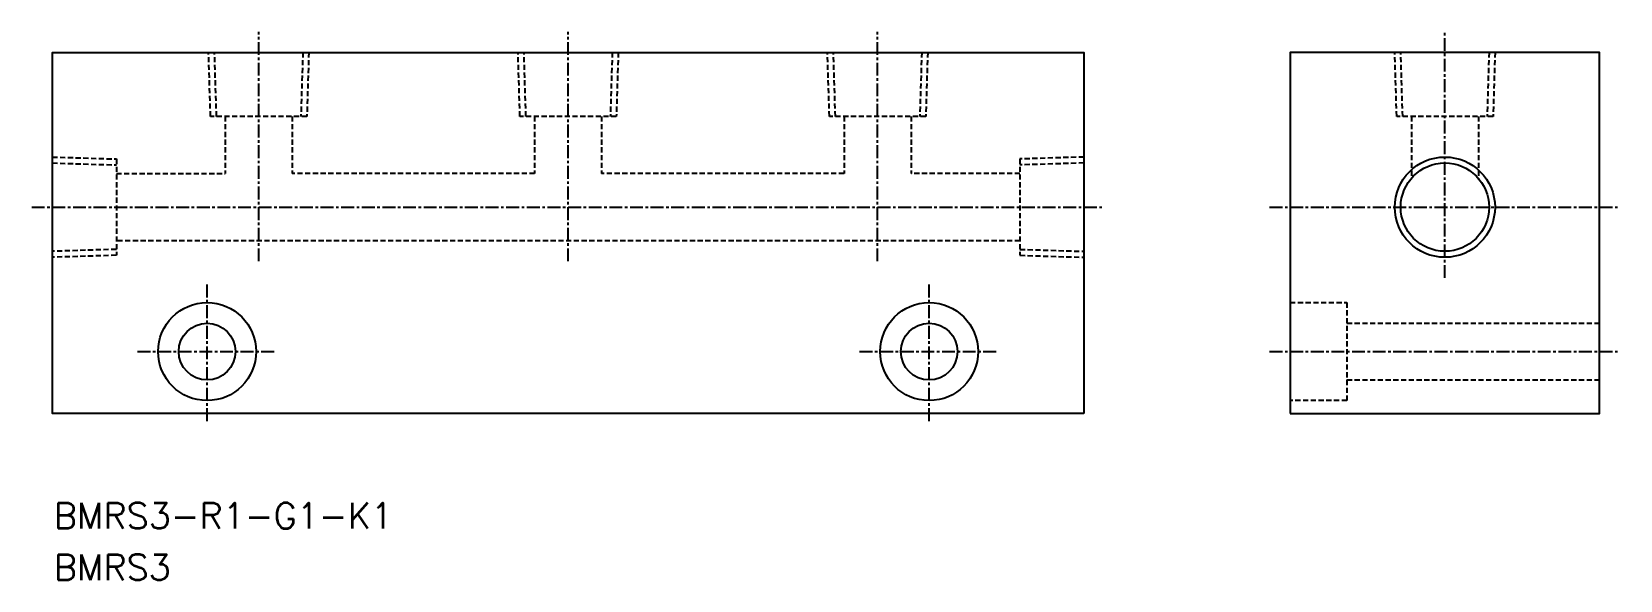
# Model space of a CAD drawing. Extents: x 65 to 219, y 71 to 124.
import ezdxf
from ezdxf.enums import TextEntityAlignment as Align

# ---------------------------------------------------------------- set-up
doc = ezdxf.new("R2010")
doc.units = 0
doc.linetypes.add('CENTER', pattern=[2, 1.25, -0.25, 0.25, -0.25])
doc.linetypes.add('DASHED', pattern=[0.75, 0.5, -0.25])
doc.layers.get('0').update_dxf_attribs({"linetype": 'CONTINUOUS'})
doc.layers.add('CENTER', color=1, linetype='CENTER')
doc.styles.get("Standard").update_dxf_attribs({"font": 'txt.shx', "bigfont": 'extfont.shx'})

msp = doc.modelspace()

# ---------------------------------------------------------------- linework, layer by layer
at = {"color": 3, "linetype": 'DASHED'}
for p, q in [((82.33, 116.3), (82.14, 122.5)), ((82.91, 116.3), (82.72, 122.5)), ((91.28, 122.5), (91.09, 116.3)), ((91.86, 122.5), (91.67, 116.3)), ((112.33, 116.3), (112.14, 122.5)), ((112.91, 116.3), (112.72, 122.5)), ((121.28, 122.5), (121.09, 116.3)), ((121.86, 122.5), (121.67, 116.3)), ((142.33, 116.3), (142.14, 122.5)), ((142.91, 116.3), (142.72, 122.5)), ((151.28, 122.5), (151.09, 116.3)), ((151.86, 122.5), (151.67, 116.3)), ((197.33, 116.3), (197.14, 122.5)), ((197.91, 116.3), (197.72, 122.5)), ((206.28, 122.5), (206.09, 116.3)), ((206.86, 122.5), (206.67, 116.3)), ((91.67, 116.3), (82.33, 116.3)), ((83.75, 116.3), (83.75, 110.75)), ((90.25, 116.3), (90.25, 110.75)), ((121.67, 116.3), (112.33, 116.3)), ((113.75, 116.3), (113.75, 110.75)), ((120.25, 116.3), (120.25, 110.75)), ((151.67, 116.3), (142.33, 116.3)), ((143.75, 116.3), (143.75, 110.75)), ((150.25, 116.3), (150.25, 110.75)), ((206.67, 116.3), (197.33, 116.3)), ((198.75, 116.3), (198.75, 110.29)), ((205.25, 116.3), (205.25, 110.29)), ((67, 112.36), (73.2, 112.17)), ((67, 111.78), (73.2, 111.59)), ((73.2, 112.17), (73.2, 102.83)), ((167, 112.36), (160.8, 112.17)), ((160.8, 112.17), (160.8, 102.83)), ((167, 111.78), (160.8, 111.59)), ((73.2, 110.75), (83.75, 110.75)), ((113.75, 110.75), (90.25, 110.75)), ((143.75, 110.75), (120.25, 110.75)), ((160.8, 110.75), (150.25, 110.75)), ((73.2, 103.41), (67, 103.22)), ((160.8, 104.25), (73.2, 104.25)), ((160.8, 103.41), (167, 103.22)), ((73.2, 102.83), (67, 102.64)), ((160.8, 102.83), (167, 102.64)), ((187, 98.25), (192.5, 98.25)), ((192.5, 98.25), (192.5, 88.75)), ((192.5, 96.25), (217, 96.25)), ((192.5, 90.75), (217, 90.75)), ((192.5, 88.75), (187, 88.75))]:
    msp.add_line(p, q, dxfattribs=at)
at = {"color": 7, "linetype": 'CONTINUOUS'}
for points in [[(167, 87.5), (67, 87.5), (67, 122.5), (167, 122.5)], [(187, 87.5), (217, 87.5), (217, 122.5), (187, 122.5)]]:
    msp.add_lwpolyline(points, close=True, dxfattribs=at)
at = {"color": 3, "linetype": 'CONTINUOUS'}
msp.add_circle((202, 107.5), 4.86, dxfattribs=at)
at = {"color": 7, "linetype": 'CONTINUOUS'}
for centre, radius in [((202, 107.5), 4.28), ((82, 93.5), 4.75), ((152, 93.5), 4.75), ((82, 93.5), 2.75), ((152, 93.5), 2.75)]:
    msp.add_circle(centre, radius, dxfattribs=at)
at = {"layer": 'CENTER', "color": 1, "linetype": 'CENTER'}
for p, q in [((87, 102.25), (87, 124.5)), ((117, 102.25), (117, 124.5)), ((147, 102.25), (147, 124.5)), ((202, 100.64), (202, 124.5)), ((65, 107.5), (169, 107.5)), ((185, 107.5), (219, 107.5)), ((82, 86.75), (82, 100.25)), ((152, 86.75), (152, 100.25)), ((75.25, 93.5), (88.75, 93.5)), ((145.25, 93.5), (158.75, 93.5)), ((185, 93.5), (219, 93.5))]:
    msp.add_line(p, q, dxfattribs=at)

# ---------------------------------------------------------------- texts
at = {"color": 7, "linetype": 'CONTINUOUS'}
for s, p in [('BMRS3-R1-G1-K1', (67.12, 77.59)), ('BMRS3', (67.12, 72.59))]:
    msp.add_text(s, height=2.5, dxfattribs=at).set_placement(p, align=Align.MIDDLE_LEFT)

doc.saveas('drawing.dxf')
